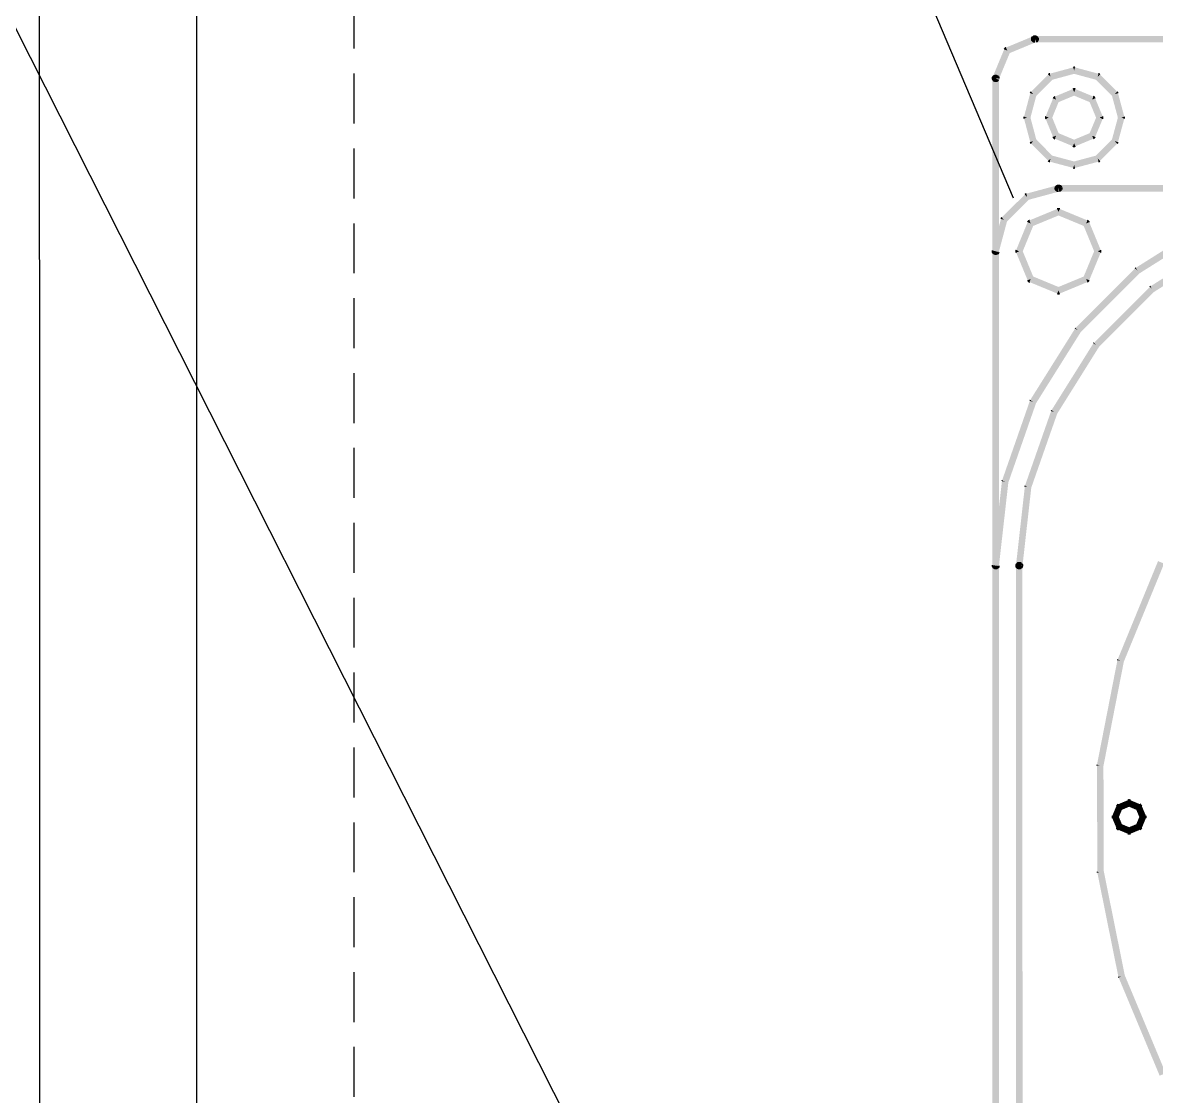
# Model space of a CAD drawing. Header units: millimetres. Extents: x -27384 to -11847, y 105622 to 113060.
# Drawn here: x -20919 to -20774.8, y 111426.1 to 111562.7 of the extents above; entities that cross this region are included whole.
import ezdxf

# ---------------------------------------------------------------- set-up
doc = ezdxf.new("R2010")
doc.units = ezdxf.units.MM
doc.linetypes.add('DASHDOT', pattern=[25.4, 12.7, -6.35, 0, -6.35])
doc.linetypes.add('HIDDEN', pattern=[9.524999999999999, 6.35, -3.175])
doc.layers.get('0').update_dxf_attribs({"color": 1, "linetype": 'DASHDOT'})
for name, color, linetype in [('01粗实线', 7, 'Continuous'), ('1', 4, 'Continuous'), ('3', 6, 'HIDDEN')]:
    doc.layers.add(name, color=color, linetype=linetype)

# ---------------------------------------------------------------- blocks, each defined once
blk = doc.blocks.new('G$CBD4B754B')
at = {"transparency": 33554559}
for points in [[(-76.72888253911515, 98.647863201365), (-76.88780595131175, 99.03308769360774), (-77.04672936351199, 99.41757981989576), (-80.57307143603975, 97.95797447190944), (-80.41341565788753, 97.5727499796667), (-80.25449224568729, 97.18825785337867)], [(-76.88780595131175, 99.03308769360774), (-76.88780595131175, 98.6214980269906), (-77.00718160195174, 98.63468061417734), (-77.11337466540135, 98.68814332888087), (-77.20565277571222, 98.75405626481552), (-77.27229807760159, 98.86024932826604), (-77.29866325197509, 98.97962497890421), (-77.29866325197509, 99.08581804235564), (-77.27229807760159, 99.20519369299382), (-77.20565277571222, 99.31138675644524), (-77.11337466540135, 99.37803205833461), (-77.00718160195174, 99.43149477303723), (-76.88780595131175, 99.44467736022489)], [(-76.88780595131175, 99.03308769360774), (-77.04672936351199, 99.41757981989576), (-76.92735371287199, 99.44467736022489), (-76.80797806223563, 99.44467736022489), (-76.70251736473801, 99.40439723270902), (-76.60950688847515, 99.33848429677346), (-76.52967899939904, 99.24547382050969), (-76.47694865065205, 99.13928075705826), (-76.47694865065205, 99.01990510642008), (-76.4901312378388, 98.90052945578282), (-76.54286158658579, 98.79433639233139), (-76.6226894756619, 98.70132591606762), (-76.72888253911515, 98.647863201365)], [(-76.88780595131175, 99.44467736022489), (-76.88780595131175, 99.03308769360774), (-76.88780595131175, 98.6214980269906), (76.7816128878585, 98.6214980269906), (76.7816128878585, 99.03308769360774), (76.7816128878585, 99.44467736022489)], [(-80.02965589755331, 97.41382656746737), (-80.41341565788753, 97.5727499796667), (-80.79790778417737, 97.73240575782074), (-82.2692309874401, 94.18848690237519), (-81.88473886115025, 94.02956349017586), (-81.50097910081604, 93.86990771202181)], [(-80.41341565788753, 97.5727499796667), (-80.57307143603975, 97.95797447190944), (-80.62580178479038, 97.93160929753594), (-80.67853213353737, 97.90451175720682), (-80.71881226105324, 97.85178140845892), (-80.75836002261349, 97.81223364689777), (-80.79790778417737, 97.73240575782074)], [(-71.79786256521038, 94.63962433055349), (-71.90405562865999, 95.03803140998389), (-72.00951632615761, 95.43643848941338), (-75.00562544738568, 94.62644174336674), (-74.89943238393607, 94.22803466393634), (-74.79323932048646, 93.83035995046066)], [(-71.90405562865999, 95.03803140998389), (-71.79786256521038, 95.43643848941338), (-71.85059291395737, 95.44962107660103), (-71.91723821585038, 95.44962107660103), (-72.00951632615761, 95.43643848941338)], [(-69.01413957088153, 93.83035995046066), (-68.90794650743192, 94.22803466393634), (-68.8017534439823, 94.62644174336674), (-71.79786256521038, 95.43643848941338), (-71.90405562865999, 95.03803140998389), (-72.00951632615761, 94.63962433055349)], [(-81.88473886115025, 94.02956349017586), (-82.29632852776922, 94.02956349017586), (-82.28241357462684, 94.14893914081404), (-82.22968322587622, 94.25513220426546), (-82.16377028994248, 94.34741031457452), (-82.05757722649287, 94.4140556164648), (-81.93820157585287, 94.44042079083829), (-81.83200851240326, 94.44042079083829), (-81.71263286176327, 94.4140556164648), (-81.60643979831366, 94.34741031457452), (-81.54052686237992, 94.25513220426546), (-81.48706414767366, 94.14893914081404), (-81.47388156048692, 94.02956349017586)], [(-81.88473886115025, 94.02956349017586), (-81.50097910081604, 93.86990771202181), (-81.56689203675342, 93.7637146485713), (-81.64671992582953, 93.68388675949427), (-81.75218062332715, 93.63115641074637), (-81.8715562739635, 93.61797382355871), (-81.99093192459986, 93.61797382355871), (-82.09712498805311, 93.67070417230661), (-82.19013546431597, 93.75053206138364), (-82.25604840025335, 93.84354253764832), (-82.29632852776922, 93.94973560109884), (-82.29632852776922, 94.06911125173701), (-82.2692309874401, 94.18848690237519)], [(-81.47388156048692, 94.02956349017586), (-81.88473886115025, 94.02956349017586), (-82.29632852776922, 94.02956349017586), (-82.29632852776922, -125.9094535041359), (-81.88473886115025, -125.9094535041359), (-81.47388156048692, -125.9094535041359)], [(-74.60795073391273, 93.93655301391209), (-74.89943238393607, 94.22803466393634), (-75.19091403395942, 94.52024867991531), (-77.3784911410512, 92.33047447495937), (-77.08627712507223, 92.0382604589804), (-76.79479547504889, 91.74604644300143)], [(-74.89943238393607, 94.22803466393634), (-75.00562544738568, 94.62644174336674), (-75.05835579613631, 94.61325915617908), (-75.11181851083893, 94.58689398180559), (-75.19091403395942, 94.52024867991531)], [(-67.0125834163191, 91.74604644300143), (-66.72110176629576, 92.0382604589804), (-66.42962011627242, 92.33047447495937), (-68.61646485740857, 94.52024867991531), (-68.90794650743192, 94.22803466393634), (-69.19942815745526, 93.93655301391209)], [(-68.90794650743192, 94.22803466393634), (-68.61646485740857, 94.52024867991531), (-68.65601261896882, 94.55979644147646), (-68.70947533367143, 94.60007656899234), (-68.8017534439823, 94.62644174336674)], [(-77.08627712507223, 92.0382604589804), (-77.3784911410512, 92.33047447495937), (-77.41803890261144, 92.2901943474435), (-77.45758666417532, 92.2374639986956), (-77.48395183854882, 92.14445352243092)], [(-71.74439985050776, 91.90570222115548), (-71.90405562865999, 92.2901943474435), (-72.06297904086023, 92.67541883968624), (-74.35601684544963, 91.71968126862703), (-74.19709343324939, 91.335189142339), (-74.03817002104915, 90.94996465009535)], [(-71.90405562865999, 92.2901943474435), (-71.74439985050776, 92.67541883968624), (-71.79786256521038, 92.70178401406065), (-71.86377550114412, 92.70178401406065), (-71.91723821585038, 92.70178401406065), (-71.98315115178411, 92.70178401406065), (-72.06297904086023, 92.67541883968624)], [(-69.76994123627446, 90.94996465009535), (-69.6102854581186, 91.335189142339), (-69.45136204591836, 91.71968126862703), (-71.74439985050776, 92.67541883968624), (-71.90405562865999, 92.2901943474435), (-72.06297904086023, 91.90570222115548)], [(-66.72110176629576, 92.0382604589804), (-66.32342705281917, 92.14445352243092), (-66.33660964000592, 92.19791623713445), (-66.36297481437941, 92.25064658588235), (-66.42962011627242, 92.33047447495937)], [(-76.68860241159928, 91.93206739552897), (-77.08627712507223, 92.0382604589804), (-77.48395183854882, 92.14445352243092), (-78.27930126549836, 89.14468257142744), (-77.88162655202177, 89.03848950797692), (-77.48395183854882, 88.93229644452549)], [(-73.81260130695955, 91.17553336418496), (-74.19709343324939, 91.335189142339), (-74.58158555953923, 91.49411255453833), (-75.52267581150227, 89.19814528613097), (-75.13818368521243, 89.03848950797692), (-74.75369155892258, 88.87956609577759)], [(-74.19709343324939, 91.335189142339), (-74.35601684544963, 91.71968126862703), (-74.40874719419662, 91.69331609425262), (-74.46220990889924, 91.65376833269147), (-74.50175767045948, 91.6134882051756), (-74.54130543202336, 91.57394044361445), (-74.58158555953923, 91.49411255453833)], [(-69.04050474525866, 88.87956609577759), (-68.65601261896882, 89.03848950797692), (-68.27152049268261, 89.19814528613097), (-69.22652569778438, 91.49411255453833), (-69.6102854581186, 91.335189142339), (-69.99477758440844, 91.17553336418496)], [(-69.6102854581186, 91.335189142339), (-69.22652569778438, 91.49411255453833), (-69.25289087215788, 91.54757526924095), (-69.29243863372176, 91.60030561798885), (-69.331986395282, 91.63985337955), (-69.37226652279787, 91.68013350706588), (-69.45136204591836, 91.71968126862703)], [(-66.31024446563242, 88.93229644452549), (-65.91256975215947, 89.03848950797692), (-65.51489503868288, 89.14468257142744), (-66.32342705281917, 92.14445352243092), (-66.72110176629576, 92.0382604589804), (-67.11877647977235, 91.93206739552897)], [(-77.88162655202177, 89.03848950797692), (-78.27930126549836, 89.14468257142744), (-78.29321621864074, 89.09195222267954), (-78.29321621864074, 89.02530692078926), (-78.27930126549836, 88.93229644452549)], [(-77.48395183854882, 89.14468257142744), (-77.88162655202177, 89.03848950797692), (-78.27930126549836, 88.93229644452549), (-77.48395183854882, 85.93325785947673), (-77.08627712507223, 86.03945092292815), (-76.68860241159928, 86.14564398637867)], [(-75.13818368521243, 89.03848950797692), (-75.52267581150227, 89.19814528613097), (-75.54904098587576, 89.14468257142744), (-75.54904098587576, 89.07876963549279), (-75.54904098587576, 89.02530692078926), (-75.54904098587576, 88.95939398485461), (-75.52267581150227, 88.87956609577759)], [(-74.75369155892258, 89.19814528613097), (-75.13818368521243, 89.03848950797692), (-75.52267581150227, 88.87956609577759), (-74.58158555953923, 86.58359882737022), (-74.19709343324939, 86.74252223956955), (-73.81260130695955, 86.9021780177236)], [(-69.99477758440844, 86.9021780177236), (-69.6102854581186, 86.74252223956955), (-69.22652569778438, 86.58359882737022), (-68.27152049268261, 88.87956609577759), (-68.65601261896882, 89.03848950797692), (-69.04050474525866, 89.19814528613097)], [(-68.65601261896882, 89.03848950797692), (-68.27152049268261, 88.87956609577759), (-68.24515531830548, 88.93229644452549), (-68.24515531830548, 88.99894174641577), (-68.24515531830548, 89.05167209516367), (-68.24515531830548, 89.11831739705394), (-68.27152049268261, 89.19814528613097)], [(-67.11877647977235, 86.14564398637867), (-66.72110176629576, 86.03945092292815), (-66.32342705281917, 85.93325785947673), (-65.51489503868288, 88.93229644452549), (-65.91256975215947, 89.03848950797692), (-66.31024446563242, 89.14468257142744)], [(-65.91256975215947, 89.03848950797692), (-65.51489503868288, 88.93229644452549), (-65.50171245149613, 88.98575915922902), (-65.50171245149613, 89.05167209516367), (-65.51489503868288, 89.14468257142744)], [(-74.19709343324939, 86.74252223956955), (-74.58158555953923, 86.58359882737022), (-74.55448801921011, 86.5301361126676), (-74.52812284483298, 86.4774057639197), (-74.48857508327274, 86.43712563640383), (-74.43584473452574, 86.39757787484268), (-74.35601684544963, 86.35803011328153)], [(-74.03817002104915, 87.1277467318123), (-74.19709343324939, 86.74252223956955), (-74.35601684544963, 86.35803011328153), (-72.06297904086023, 85.4022925422214), (-71.90405562865999, 85.78678466851034), (-71.74439985050776, 86.17200916075308)], [(-72.06297904086023, 86.17200916075308), (-71.90405562865999, 85.78678466851034), (-71.74439985050776, 85.4022925422214), (-69.45136204591836, 86.35803011328153), (-69.6102854581186, 86.74252223956955), (-69.76994123627446, 87.1277467318123)], [(-69.6102854581186, 86.74252223956955), (-69.45136204591836, 86.35803011328153), (-69.39863169717137, 86.38439528765502), (-69.34516898246875, 86.42394304921618), (-69.3056212209085, 86.46422317673205), (-69.26607345934826, 86.5037709382932), (-69.22652569778438, 86.58359882737022)], [(-77.08627712507223, 86.03945092292815), (-77.48395183854882, 85.93325785947673), (-77.47076925136207, 85.8797951447741), (-77.44440407698858, 85.8270647960262), (-77.3784911410512, 85.74723690694918)], [(-76.79479547504889, 86.3309325729524), (-77.08627712507223, 86.03945092292815), (-77.3784911410512, 85.74723690694918), (-75.19091403395942, 83.54428011480559), (-74.89943238393607, 83.83576176482984), (-74.60795073391273, 84.12797578080881)], [(-71.90405562865999, 85.78678466851034), (-72.06297904086023, 85.4022925422214), (-72.00951632615761, 85.37519500189319), (-71.94360339022387, 85.37519500189319), (-71.89014067552125, 85.37519500189319), (-71.82422773958388, 85.37519500189319), (-71.74439985050776, 85.4022925422214)], [(-69.19942815745526, 84.12797578080881), (-68.90794650743192, 83.83576176482984), (-68.61646485740857, 83.54428011480559), (-66.42962011627242, 85.74723690694918), (-66.72110176629576, 86.03945092292815), (-67.0125834163191, 86.3309325729524)], [(-66.72110176629576, 86.03945092292815), (-66.42962011627242, 85.74723690694918), (-66.38933998875655, 85.78678466851034), (-66.34979222719267, 85.84024738321295), (-66.32342705281917, 85.93325785947673)], [(-74.89943238393607, 83.83576176482984), (-75.19091403395942, 83.54428011480559), (-75.15136627239917, 83.50399998728972), (-75.09863592365218, 83.46445222572856), (-75.00562544738568, 83.43808705135507)], [(-74.79323932048646, 84.23416884426024), (-74.89943238393607, 83.83576176482984), (-75.00562544738568, 83.43808705135507), (-72.00951632615761, 82.64127289249427), (-71.90405562865999, 83.03967997192467), (-71.79786256521038, 83.43808705135507)], [(-72.00951632615761, 83.43808705135507), (-71.90405562865999, 83.03967997192467), (-71.79786256521038, 82.64127289249427), (-68.8017534439823, 83.43808705135507), (-68.90794650743192, 83.83576176482984), (-69.01413957088153, 84.23416884426024)], [(-68.90794650743192, 83.83576176482984), (-68.8017534439823, 83.43808705135507), (-68.74902309523168, 83.45126963854182), (-68.69629274648469, 83.47763481291531), (-68.61646485740857, 83.54428011480559)], [(-71.90405562865999, 83.03967997192467), (-72.00951632615761, 82.64127289249427), (-71.95678597741062, 82.62809030530752), (-71.89014067552125, 82.62809030530752), (-71.79786256521038, 82.64127289249427)], [(-77.88162655202177, 78.9647957992238), (-77.98781961547502, 79.36320287865328), (-78.04128233017764, 79.35002029146654), (-78.09401267892463, 79.32292275113741), (-78.17384056800074, 79.25700981520276)], [(-73.78623613258605, 79.64150194149079), (-73.8924291960393, 80.03990902092119), (-73.99788989353328, 80.43831610035159), (-77.98781961547502, 79.36320287865328), (-77.88162655202177, 78.9647957992238), (-77.77616585452779, 78.5663887197934)], [(-73.8924291960393, 80.03990902092119), (-73.8924291960393, 79.62831935430404), (-74.01107248072003, 79.64150194149079), (-74.11726554417328, 79.69496465619432), (-74.21027602043614, 79.76160995808368), (-74.27618895636988, 79.86780302153511), (-74.303286496699, 79.98717867217329), (-74.303286496699, 80.0933717356238), (-74.27618895636988, 80.21274738626198), (-74.21027602043614, 80.31894044971341), (-74.11726554417328, 80.38485338564806), (-74.01107248072003, 80.43831610035159), (-73.8924291960393, 80.45149868753833)], [(-73.8924291960393, 80.03990902092119), (-73.99788989353328, 80.43831610035159), (-73.87851424289693, 80.45149868753833), (-73.75987095821256, 80.43831610035159), (-73.65367789476295, 80.38485338564806), (-73.5738500056832, 80.30575786252575), (-73.50793706974946, 80.19956479907523), (-73.48083952942034, 80.0933717356238), (-73.48083952942034, 79.97326371903091), (-73.52111965693621, 79.85388806839273), (-73.58703259287358, 79.76160995808368), (-73.68004306913645, 79.68178206900666), (-73.78623613258605, 79.64150194149079)], [(-73.8924291960393, 80.45149868753833), (-73.8924291960393, 80.03990902092119), (-73.8924291960393, 79.62831935430404), (73.78623613258605, 79.62831935430404), (73.78623613258605, 80.03990902092119), (73.78623613258605, 80.45149868753833)], [(-77.59014490199843, 78.67258178324482), (-77.88162655202177, 78.9647957992238), (-78.17384056800074, 79.25700981520276), (-81.10330438734309, 76.3370667532763), (-80.81109037136412, 76.04485273729733), (-80.51960872133714, 75.75263872131745)], [(-73.73277341788344, 76.65564594362968), (-73.8924291960393, 77.0401380699177), (-74.0513526082359, 77.42536256216044), (-77.59014490199843, 75.96502484822031), (-77.43122148980183, 75.58053272193229), (-77.27229807760159, 75.19530822968864)], [(-73.8924291960393, 77.0401380699177), (-73.73277341788344, 77.42536256216044), (-73.78623613258605, 77.45172773653485), (-73.85214906852343, 77.45172773653485), (-73.90561178322605, 77.45172773653485), (-73.97152471915979, 77.45172773653485), (-74.0513526082359, 77.42536256216044)], [(-70.52501053570813, 75.19530822968864), (-70.3660871235079, 75.58053272193229), (-70.20716371130766, 75.96502484822031), (-73.73277341788344, 77.42536256216044), (-73.8924291960393, 77.0401380699177), (-74.0513526082359, 76.65564594362968)], [(-80.41341565788753, 75.9386596738459), (-80.81109037136412, 76.04485273729733), (-81.20876508483707, 76.15104580074785), (-82.28241357462684, 72.14280692993725), (-81.88473886115025, 72.03661386648582), (-81.48706414767366, 71.9304208030353)], [(-80.81109037136412, 76.04485273729733), (-81.10330438734309, 76.3370667532763), (-81.14285214890333, 76.29678662576043), (-81.18239991046357, 76.24405627701253), (-81.20876508483707, 76.15104580074785)], [(-77.04672936351199, 75.42087694377824), (-77.43122148980183, 75.58053272193229), (-77.81571361608803, 75.7394561341307), (-79.27385423216401, 72.19626964463987), (-78.88936210587781, 72.03661386648582), (-78.50486997958797, 71.8776904542874)], [(-77.43122148980183, 75.58053272193229), (-77.59014490199843, 75.96502484822031), (-77.64360761670105, 75.9386596738459), (-77.69633796545168, 75.9122944994715), (-77.73588572701192, 75.87274673791126), (-77.77616585452779, 75.81928402320773), (-77.81571361608803, 75.7394561341307)], [(-69.29243863372176, 71.8776904542874), (-68.90794650743192, 72.03661386648582), (-68.52345438114571, 72.19626964463987), (-69.98159499722169, 75.7394561341307), (-70.3660871235079, 75.58053272193229), (-70.75057924979774, 75.42087694377824)], [(-70.3660871235079, 75.58053272193229), (-69.98159499722169, 75.7394561341307), (-70.00796017159519, 75.79291884883423), (-70.03505771192431, 75.84564919758213), (-70.07460547348455, 75.885929325098), (-70.12733582223154, 75.92547708665916), (-70.20716371130766, 75.96502484822031)], [(-54.53892647357134, 74.93019175403879), (-54.76449518766094, 75.2883187059524), (-54.99006390175055, 75.64644565786693), (-64.06993700979365, 69.92666755060691), (-63.84436829570404, 69.56780823273766), (-63.61879958161444, 69.20968128082404)], [(-81.88473886115025, 72.03661386648582), (-81.48706414767366, 71.9304208030353), (-81.52734427518953, 71.82422773958388), (-81.60643979831366, 71.7312172633201), (-81.69945027457652, 71.66530432738455), (-81.81882592521652, 71.62502419986868), (-81.93820157585287, 71.62502419986868), (-82.04439463930612, 71.6521217401978), (-82.1498553368001, 71.71803467613336), (-82.22968322587622, 71.79786256520947), (-82.28241357462684, 71.9040556286609), (-82.29632852776922, 72.02343127929907), (-82.28241357462684, 72.14280692993725)], [(-78.88936210587781, 72.03661386648582), (-79.27385423216401, 72.19626964463987), (-79.30021940653751, 72.14280692993725), (-79.30021940653751, 72.07616162804698), (-79.30021940653751, 72.02343127929907), (-79.30021940653751, 71.9567859774088), (-79.27385423216401, 71.8776904542874)], [(-78.50486997958797, 72.19626964463987), (-78.88936210587781, 72.03661386648582), (-79.27385423216401, 71.8776904542874), (-77.81571361608803, 68.3469541860286), (-77.43122148980183, 68.50587759822702), (-77.04672936351199, 68.66553337638106)], [(-70.75057924979774, 68.66553337638106), (-70.3660871235079, 68.50587759822702), (-69.98159499722169, 68.3469541860286), (-68.52345438114571, 71.8776904542874), (-68.90794650743192, 72.03661386648582), (-69.29243863372176, 72.19626964463987)], [(-68.90794650743192, 72.03661386648582), (-68.52345438114571, 71.8776904542874), (-68.49708920676858, 71.9304208030353), (-68.49708920676858, 71.99706610492467), (-68.49708920676858, 72.04979645367348), (-68.49708920676858, 72.11644175556285), (-68.52345438114571, 72.19626964463987)], [(-53.24044163565122, 72.22263481901427), (-53.4652779837852, 72.5807617709279), (-53.6908466978748, 72.93888872284242), (-62.20093909305433, 67.57723756749692), (-61.97537037896473, 67.21837824962768), (-61.74980166487512, 66.86025129771315)], [(-63.5528866456807, 69.27632658271341), (-63.84436829570404, 69.56780823273766), (-64.13584994572739, 69.86002224871663), (-71.71803467613427, 62.26831676089932), (-71.42655302611092, 61.97610274492035), (-71.13507137608394, 61.68388872894047)], [(-77.43122148980183, 68.50587759822702), (-77.81571361608803, 68.3469541860286), (-77.78934844171454, 68.29349147132507), (-77.76298326734104, 68.24076112257717), (-77.70952055263842, 68.20121336101602), (-77.66997279107454, 68.16093323350015), (-77.59014490199843, 68.12138547193899)], [(-77.27229807760159, 68.89110209047067), (-77.43122148980183, 68.50587759822702), (-77.59014490199843, 68.12138547193899), (-74.0513526082359, 66.66104775799886), (-73.8924291960393, 67.0462722502416), (-73.73277341788344, 67.43076437652962)], [(-74.0513526082359, 67.43076437652962), (-73.8924291960393, 67.0462722502416), (-73.73277341788344, 66.66104775799886), (-70.20716371130766, 68.12138547193899), (-70.3660871235079, 68.50587759822702), (-70.52501053570813, 68.89110209047067)], [(-70.3660871235079, 68.50587759822702), (-70.20716371130766, 68.12138547193899), (-70.15370099660504, 68.1477506463134), (-70.10097064785805, 68.1741158206869), (-70.0614228862978, 68.22757853539042), (-70.02114275878193, 68.26712629695157), (-69.98159499722169, 68.3469541860286)], [(-73.8924291960393, 67.0462722502416), (-74.0513526082359, 66.66104775799886), (-73.99788989353328, 66.63468258362445), (-73.93197695759955, 66.63468258362445), (-73.87851424289693, 66.63468258362445), (-73.81260130695955, 66.63468258362445), (-73.73277341788344, 66.66104775799886)], [(-61.68388872894138, 66.92689659960342), (-61.97537037896473, 67.21837824962768), (-62.26685202899171, 67.51059226560665), (-69.38544910998462, 60.39638938034113), (-69.09396745996128, 60.10490773031688), (-68.8017534439823, 59.81269371433791)], [(-71.06842607419458, 61.75053403083075), (-71.42655302611092, 61.97610274492035), (-71.78467997802363, 62.20167145900905), (-77.4978667916912, 53.0968979085028), (-77.13973983977485, 52.87132919441319), (-76.78161288786214, 52.6457604803245)], [(-68.73584050804493, 59.87933901622819), (-69.09396745996128, 60.10490773031688), (-69.45136204591836, 60.33047644440649), (-74.79323932048646, 51.7962159727158), (-74.43584473452574, 51.5706472586271), (-74.07771778261304, 51.3450785445375)], [(-76.7420651263019, 52.73877095658827), (-77.13973983977485, 52.87132919441319), (-77.53741455325144, 53.00388743223903), (-81.07620684701396, 42.86354842159562), (-80.67853213353737, 42.7309901837707), (-80.28085742006078, 42.59843194594487)], [(-74.03817002104915, 51.43735665484655), (-74.43584473452574, 51.5706472586271), (-74.83351944800233, 51.70320549645203), (-78.160657980814, 42.20002486651538), (-77.76298326734104, 42.06746662868954), (-77.36530855386445, 41.93490839086462)], [(-80.26767483287404, 42.67752746906717), (-80.67853213353737, 42.7309901837707), (-81.08938943420071, 42.7837205325186), (-82.29632852776922, 32.09996598338785), (-81.88473886115025, 32.04650326868523), (-81.47388156048692, 31.99377291993733)], [(-77.35139360072208, 42.01400391398693), (-77.76298326734104, 42.06746662868954), (-78.17384056800074, 42.12019697743835), (-79.30021940653751, 32.09996598338785), (-78.88936210587781, 32.04650326868523), (-78.47850480521447, 31.99377291993733)], [(-81.88473886115025, 32.04650326868523), (-81.47388156048692, 31.99377291993733), (-81.50097910081604, 31.8875798564859), (-81.56689203675342, 31.78138679303447), (-81.64671992582953, 31.70155890395745), (-81.75218062332715, 31.64809618925483), (-81.8715562739635, 31.63491360206808), (-81.99093192459986, 31.64809618925483), (-82.09712498805311, 31.6883763167707), (-82.19013546431597, 31.76747183989301), (-82.25604840025335, 31.86048231615678), (-82.29632852776922, 31.97985796679495), (-82.29632852776922, 32.09996598338785)], [(-78.88936210587781, 32.04650326868523), (-79.30021940653751, 32.04650326868523), (-79.28703681935076, 32.1658789193234), (-79.23430647060377, 32.27207198277392), (-79.1676611687144, 32.36508245903769), (-79.06146810526116, 32.43172776092797), (-78.9420924546248, 32.45809293530237), (-78.83663175712718, 32.45809293530237), (-78.71725610649082, 32.43172776092797), (-78.61106304303757, 32.36508245903769), (-78.54441774114821, 32.27207198277392), (-78.49168739240122, 32.1658789193234), (-78.47850480521447, 32.04650326868523)], [(-78.88936210587781, 32.04650326868523), (-78.47850480521447, 31.99377291993733), (-78.50486997958797, 31.8875798564859), (-78.57151528147733, 31.78138679303447), (-78.65061080460146, 31.70155890395745), (-78.75680386805107, 31.64809618925483), (-78.87617951868742, 31.63491360206808), (-78.99555516932742, 31.64809618925483), (-79.10174823277703, 31.6883763167707), (-79.1940263430879, 31.76747183989301), (-79.26067164497726, 31.86048231615678), (-79.30021940653751, 31.97985796679495), (-79.30021940653751, 32.09996598338785)], [(-78.47850480521447, 32.04650326868523), (-78.88936210587781, 32.04650326868523), (-79.30021940653751, 32.04650326868523), (-79.30021940653751, -85.91934290633526), (-78.88936210587781, -85.91934290633526), (-78.47850480521447, -85.91934290633526)], [(-60.46449941414176, 32.29843715714833), (-60.8489915404316, 32.45809293530237), (-61.2334836667178, 32.6170163475017), (-66.3761574015698, 20.08769959218716), (-65.99166527527996, 19.92877617998784), (-65.60717314899011, 19.76912040183379)], [(-65.58080797461662, 19.84894829091081), (-65.99166527527996, 19.92877617998784), (-66.4025225759433, 20.00860406906486), (-69.00095698369478, 6.709570695219554), (-68.59009968303508, 6.629742806142531), (-68.17924238237174, 6.549914917065507)], [(-68.17924238237174, 6.629742806142531), (-68.59009968303508, 6.629742806142531), (-69.00095698369478, 6.629742806142531), (-68.96140922213453, -6.921956822121501), (-68.5498195555192, -6.921956822121501), (-68.13896225485587, -6.921956822121501)], [(-65.76682892714598, 1.134801047016481), (-66.1505886874802, 1.294456825170528), (-66.5350808137664, 1.453380237369856), (-67.05213117787935, 0.2193436034731349), (-66.66763905159314, 0.05968782531908801), (-66.2831469253033, -0.09923558688024059)], [(-66.1505886874802, 1.294456825170528), (-66.31024446563242, 1.678948951458551), (-66.36297481437941, 1.652583777085056), (-66.41570516313004, 1.612303649569185), (-66.45598529064591, 1.572755888008032), (-66.49553305220616, 1.53320812644688), (-66.5350808137664, 1.453380237369856)], [(-64.75909337329358, 1.427015062995451), (-64.91801678549382, 1.811507189284384), (-65.07694019769042, 2.196731681527126), (-66.31024446563242, 1.678948951458551), (-66.1505886874802, 1.294456825170528), (-65.99166527527996, 0.909232332927786)], [(-64.91801678549382, 1.811507189284384), (-64.75909337329358, 2.196731681527126), (-64.81182372204057, 2.209914268713874), (-64.86528643674319, 2.223096855901531), (-64.93119937268057, 2.223096855901531), (-64.98466208738319, 2.223096855901531), (-65.07694019769042, 2.196731681527126)], [(-63.84436829570404, 0.909232332927786), (-63.68544488350381, 1.294456825170528), (-63.52652147130721, 1.678948951458551), (-64.75909337329358, 2.196731681527126), (-64.91801678549382, 1.811507189284384), (-65.07694019769042, 1.427015062995451)], [(-63.5528866456807, -0.09923558688024059), (-63.16839451939086, 0.05968782531908801), (-62.78390239310465, 0.2193436034731349), (-63.3009527572176, 1.453380237369856), (-63.68544488350381, 1.294456825170528), (-64.06993700979365, 1.134801047016481)], [(-63.68544488350381, 1.294456825170528), (-63.3009527572176, 1.453380237369856), (-63.3273179315911, 1.506110586117757), (-63.36759805910697, 1.559573300820375), (-63.40714582066721, 1.599121062381528), (-63.44669358222745, 1.639401189898308), (-63.52652147130721, 1.678948951458551)], [(-66.66763905159314, 0.05968782531908801), (-67.05213117787935, 0.2193436034731349), (-67.0653137650661, 0.1658808887705163), (-67.07849635225648, 0.1131505400217065), (-67.07849635225648, 0.04650523813234031), (-67.07849635225648, -0.006957476571187726), (-67.05213117787935, -0.09923558688024059)], [(-66.2831469253033, 0.2193436034731349), (-66.66763905159314, 0.05968782531908801), (-67.05213117787935, -0.09923558688024059), (-66.5350808137664, -1.33400458673168), (-66.1505886874802, -1.174348808577633), (-65.76682892714598, -1.015425396378305)], [(-64.06993700979365, -1.015425396378305), (-63.68544488350381, -1.174348808577633), (-63.3009527572176, -1.33400458673168), (-62.78390239310465, -0.09923558688024059), (-63.16839451939086, 0.05968782531908801), (-63.5528866456807, 0.2193436034731349)], [(-63.16839451939086, 0.05968782531908801), (-62.78390239310465, -0.09923558688024059), (-62.77071980591791, -0.04650523813234031), (-62.75753721873116, 0.006957476571187726), (-62.75753721873116, 0.0728704125058357), (-62.75753721873116, 0.1263331272093637), (-62.78390239310465, 0.2193436034731349)], [(-66.1505886874802, -1.174348808577633), (-66.5350808137664, -1.33400458673168), (-66.5087156393929, -1.386734935479581), (-66.46916787783266, -1.440197650183109), (-66.42962011627242, -1.479745411743352), (-66.38933998875655, -1.520025539259223), (-66.31024446563242, -1.559573300820375)], [(-65.99166527527996, -0.78985668228961), (-66.1505886874802, -1.174348808577633), (-66.31024446563242, -1.559573300820375), (-65.07694019769042, -2.07735603088895), (-64.91801678549382, -1.692131538646208), (-64.75909337329358, -1.307639412357275)], [(-65.07694019769042, -1.307639412357275), (-64.91801678549382, -1.692131538646208), (-64.75909337329358, -2.07735603088895), (-63.52652147130721, -1.559573300820375), (-63.68544488350381, -1.174348808577633), (-63.84436829570404, -0.78985668228961)], [(-63.68544488350381, -1.174348808577633), (-63.52652147130721, -1.559573300820375), (-63.47305875660459, -1.53320812644688), (-63.42032840785396, -1.492927998931009), (-63.38078064629372, -1.453380237369856), (-63.34050051877784, -1.413832475808704), (-63.3009527572176, -1.33400458673168)], [(-64.91801678549382, -1.692131538646208), (-65.07694019769042, -2.07735603088895), (-65.02420984894343, -2.090538618075698), (-64.97147950019644, -2.103721205263355), (-64.90483419830343, -2.103721205263355), (-64.85210384955644, -2.103721205263355), (-64.75909337329358, -2.07735603088895)], [(-68.13896225485587, -6.842128933044478), (-68.5498195555192, -6.921956822121501), (-68.96140922213453, -7.001052345243806), (-66.2831469253033, -20.27372054471471), (-65.8722896246436, -20.19389265563859), (-65.46143232398026, -20.11479713251629)], [(-65.48779749835376, -20.03496924343926), (-65.8722896246436, -20.19389265563859), (-66.2567817509298, -20.35354843379173), (-61.03428012700169, -32.85576764877715), (-60.64978800071549, -32.69684423657873), (-60.26529587442565, -32.5379208243794)]]:
    blk.add_hatch(color=7, dxfattribs=at).paths.add_polyline_path(points, flags=16)
for p, q in [((-64.06993700979365, 69.92666755060691), (-64.13584994572739, 69.86002224871663)), ((-62.20093909305433, 67.57723756749692), (-62.26685202899171, 67.51059226560665)), ((-71.71803467613427, 62.26831676089932), (-71.78467997802363, 62.20167145900905)), ((-69.38544910998462, 60.39638938034113), (-69.45136204591836, 60.33047644440649)), ((-77.4978667916912, 53.0968979085028), (-77.53741455325144, 53.00388743223903)), ((-74.79323932048646, 51.7962159727158), (-74.83351944800233, 51.70320549645203)), ((-81.07620684701396, 42.86354842159562), (-81.08938943420071, 42.7837205325186)), ((-78.160657980814, 42.20002486651538), (-78.17384056800074, 42.12019697743835)), ((-66.3761574015698, 20.08769959218716), (-66.4025225759433, 20.00860406906486)), ((-69.00095698369478, 6.709570695219554), (-69.00095698369478, 6.629742806142531)), ((-68.96140922213453, -6.921956822121501), (-68.96140922213453, -7.001052345243806)), ((-66.2831469253033, -20.27372054471471), (-66.2567817509298, -20.35354843379173))]:
    blk.add_line(p, q)
for points in [[(-76.88780595131175, 98.6214980269906), (-77.00718160195174, 98.63468061417734), (-77.11337466540135, 98.68814332888087), (-77.20565277571222, 98.75405626481552), (-77.27229807760159, 98.86024932826604), (-77.29866325197509, 98.97962497890421), (-77.29866325197509, 99.08581804235564), (-77.27229807760159, 99.20519369299382), (-77.20565277571222, 99.31138675644524), (-77.11337466540135, 99.37803205833461), (-77.00718160195174, 99.43149477303723), (-76.88780595131175, 99.44467736022489)], [(-77.04672936351199, 99.41757981989576), (-76.92735371287199, 99.44467736022489), (-76.80797806223563, 99.44467736022489), (-76.70251736473801, 99.40439723270902), (-76.60950688847515, 99.33848429677346), (-76.52967899939904, 99.24547382050969), (-76.47694865065205, 99.13928075705826), (-76.47694865065205, 99.01990510642008), (-76.4901312378388, 98.90052945578282), (-76.54286158658579, 98.79433639233139), (-76.6226894756619, 98.70132591606762), (-76.72888253911515, 98.647863201365)], [(-80.57307143603975, 97.95797447190944), (-80.62580178479038, 97.93160929753594), (-80.67853213353737, 97.90451175720682), (-80.71881226105324, 97.85178140845892), (-80.75836002261349, 97.81223364689777), (-80.79790778417737, 97.73240575782074)], [(-71.79786256521038, 95.43643848941338), (-71.85059291395737, 95.44962107660103), (-71.91723821585038, 95.44962107660103), (-72.00951632615761, 95.43643848941338)], [(-82.29632852776922, 94.02956349017586), (-82.28241357462684, 94.14893914081404), (-82.22968322587622, 94.25513220426546), (-82.16377028994248, 94.34741031457452), (-82.05757722649287, 94.4140556164648), (-81.93820157585287, 94.44042079083829), (-81.83200851240326, 94.44042079083829), (-81.71263286176327, 94.4140556164648), (-81.60643979831366, 94.34741031457452), (-81.54052686237992, 94.25513220426546), (-81.48706414767366, 94.14893914081404), (-81.47388156048692, 94.02956349017586)], [(-81.50097910081604, 93.86990771202181), (-81.56689203675342, 93.7637146485713), (-81.64671992582953, 93.68388675949427), (-81.75218062332715, 93.63115641074637), (-81.8715562739635, 93.61797382355871), (-81.99093192459986, 93.61797382355871), (-82.09712498805311, 93.67070417230661), (-82.19013546431597, 93.75053206138364), (-82.25604840025335, 93.84354253764832), (-82.29632852776922, 93.94973560109884), (-82.29632852776922, 94.06911125173701), (-82.2692309874401, 94.18848690237519)], [(-75.00562544738568, 94.62644174336674), (-75.05835579613631, 94.61325915617908), (-75.11181851083893, 94.58689398180559), (-75.19091403395942, 94.52024867991531)], [(-68.61646485740857, 94.52024867991531), (-68.65601261896882, 94.55979644147646), (-68.70947533367143, 94.60007656899234), (-68.8017534439823, 94.62644174336674)], [(-77.3784911410512, 92.33047447495937), (-77.41803890261144, 92.2901943474435), (-77.45758666417532, 92.2374639986956), (-77.48395183854882, 92.14445352243092)], [(-71.74439985050776, 92.67541883968624), (-71.79786256521038, 92.70178401406065), (-71.86377550114412, 92.70178401406065), (-71.91723821585038, 92.70178401406065), (-71.98315115178411, 92.70178401406065), (-72.06297904086023, 92.67541883968624)], [(-66.32342705281917, 92.14445352243092), (-66.33660964000592, 92.19791623713445), (-66.36297481437941, 92.25064658588235), (-66.42962011627242, 92.33047447495937)], [(-74.35601684544963, 91.71968126862703), (-74.40874719419662, 91.69331609425262), (-74.46220990889924, 91.65376833269147), (-74.50175767045948, 91.6134882051756), (-74.54130543202336, 91.57394044361445), (-74.58158555953923, 91.49411255453833)], [(-69.22652569778438, 91.49411255453833), (-69.25289087215788, 91.54757526924095), (-69.29243863372176, 91.60030561798885), (-69.331986395282, 91.63985337955), (-69.37226652279787, 91.68013350706588), (-69.45136204591836, 91.71968126862703)], [(-78.27930126549836, 89.14468257142744), (-78.29321621864074, 89.09195222267954), (-78.29321621864074, 89.02530692078926), (-78.27930126549836, 88.93229644452549)], [(-75.52267581150227, 89.19814528613097), (-75.54904098587576, 89.14468257142744), (-75.54904098587576, 89.07876963549279), (-75.54904098587576, 89.02530692078926), (-75.54904098587576, 88.95939398485461), (-75.52267581150227, 88.87956609577759)], [(-68.27152049268261, 88.87956609577759), (-68.24515531830548, 88.93229644452549), (-68.24515531830548, 88.99894174641577), (-68.24515531830548, 89.05167209516367), (-68.24515531830548, 89.11831739705394), (-68.27152049268261, 89.19814528613097)], [(-65.51489503868288, 88.93229644452549), (-65.50171245149613, 88.98575915922902), (-65.50171245149613, 89.05167209516367), (-65.51489503868288, 89.14468257142744)], [(-74.58158555953923, 86.58359882737022), (-74.55448801921011, 86.5301361126676), (-74.52812284483298, 86.4774057639197), (-74.48857508327274, 86.43712563640383), (-74.43584473452574, 86.39757787484268), (-74.35601684544963, 86.35803011328153)], [(-69.45136204591836, 86.35803011328153), (-69.39863169717137, 86.38439528765502), (-69.34516898246875, 86.42394304921618), (-69.3056212209085, 86.46422317673205), (-69.26607345934826, 86.5037709382932), (-69.22652569778438, 86.58359882737022)], [(-77.48395183854882, 85.93325785947673), (-77.47076925136207, 85.8797951447741), (-77.44440407698858, 85.8270647960262), (-77.3784911410512, 85.74723690694918)], [(-72.06297904086023, 85.4022925422214), (-72.00951632615761, 85.37519500189319), (-71.94360339022387, 85.37519500189319), (-71.89014067552125, 85.37519500189319), (-71.82422773958388, 85.37519500189319), (-71.74439985050776, 85.4022925422214)], [(-66.42962011627242, 85.74723690694918), (-66.38933998875655, 85.78678466851034), (-66.34979222719267, 85.84024738321295), (-66.32342705281917, 85.93325785947673)], [(-75.19091403395942, 83.54428011480559), (-75.15136627239917, 83.50399998728972), (-75.09863592365218, 83.46445222572856), (-75.00562544738568, 83.43808705135507)], [(-72.00951632615761, 82.64127289249427), (-71.95678597741062, 82.62809030530752), (-71.89014067552125, 82.62809030530752), (-71.79786256521038, 82.64127289249427)], [(-68.8017534439823, 83.43808705135507), (-68.74902309523168, 83.45126963854182), (-68.69629274648469, 83.47763481291531), (-68.61646485740857, 83.54428011480559)], [(-77.98781961547502, 79.36320287865328), (-78.04128233017764, 79.35002029146654), (-78.09401267892463, 79.32292275113741), (-78.17384056800074, 79.25700981520276)], [(-73.8924291960393, 79.62831935430404), (-74.01107248072003, 79.64150194149079), (-74.11726554417328, 79.69496465619432), (-74.21027602043614, 79.76160995808368), (-74.27618895636988, 79.86780302153511), (-74.303286496699, 79.98717867217329), (-74.303286496699, 80.0933717356238), (-74.27618895636988, 80.21274738626198), (-74.21027602043614, 80.31894044971341), (-74.11726554417328, 80.38485338564806), (-74.01107248072003, 80.43831610035159), (-73.8924291960393, 80.45149868753833)], [(-73.99788989353328, 80.43831610035159), (-73.87851424289693, 80.45149868753833), (-73.75987095821256, 80.43831610035159), (-73.65367789476295, 80.38485338564806), (-73.5738500056832, 80.30575786252575), (-73.50793706974946, 80.19956479907523), (-73.48083952942034, 80.0933717356238), (-73.48083952942034, 79.97326371903091), (-73.52111965693621, 79.85388806839273), (-73.58703259287358, 79.76160995808368), (-73.68004306913645, 79.68178206900666), (-73.78623613258605, 79.64150194149079)], [(-73.73277341788344, 77.42536256216044), (-73.78623613258605, 77.45172773653485), (-73.85214906852343, 77.45172773653485), (-73.90561178322605, 77.45172773653485), (-73.97152471915979, 77.45172773653485), (-74.0513526082359, 77.42536256216044)], [(-81.10330438734309, 76.3370667532763), (-81.14285214890333, 76.29678662576043), (-81.18239991046357, 76.24405627701253), (-81.20876508483707, 76.15104580074785)], [(-77.59014490199843, 75.96502484822031), (-77.64360761670105, 75.9386596738459), (-77.69633796545168, 75.9122944994715), (-77.73588572701192, 75.87274673791126), (-77.77616585452779, 75.81928402320773), (-77.81571361608803, 75.7394561341307)], [(-69.98159499722169, 75.7394561341307), (-70.00796017159519, 75.79291884883423), (-70.03505771192431, 75.84564919758213), (-70.07460547348455, 75.885929325098), (-70.12733582223154, 75.92547708665916), (-70.20716371130766, 75.96502484822031)], [(-81.48706414767366, 71.9304208030353), (-81.52734427518953, 71.82422773958388), (-81.60643979831366, 71.7312172633201), (-81.69945027457652, 71.66530432738455), (-81.81882592521652, 71.62502419986868), (-81.93820157585287, 71.62502419986868), (-82.04439463930612, 71.6521217401978), (-82.1498553368001, 71.71803467613336), (-82.22968322587622, 71.79786256520947), (-82.28241357462684, 71.9040556286609), (-82.29632852776922, 72.02343127929907), (-82.28241357462684, 72.14280692993725)], [(-79.27385423216401, 72.19626964463987), (-79.30021940653751, 72.14280692993725), (-79.30021940653751, 72.07616162804698), (-79.30021940653751, 72.02343127929907), (-79.30021940653751, 71.9567859774088), (-79.27385423216401, 71.8776904542874)], [(-68.52345438114571, 71.8776904542874), (-68.49708920676858, 71.9304208030353), (-68.49708920676858, 71.99706610492467), (-68.49708920676858, 72.04979645367348), (-68.49708920676858, 72.11644175556285), (-68.52345438114571, 72.19626964463987)], [(-77.81571361608803, 68.3469541860286), (-77.78934844171454, 68.29349147132507), (-77.76298326734104, 68.24076112257717), (-77.70952055263842, 68.20121336101602), (-77.66997279107454, 68.16093323350015), (-77.59014490199843, 68.12138547193899)], [(-70.20716371130766, 68.12138547193899), (-70.15370099660504, 68.1477506463134), (-70.10097064785805, 68.1741158206869), (-70.0614228862978, 68.22757853539042), (-70.02114275878193, 68.26712629695157), (-69.98159499722169, 68.3469541860286)], [(-74.0513526082359, 66.66104775799886), (-73.99788989353328, 66.63468258362445), (-73.93197695759955, 66.63468258362445), (-73.87851424289693, 66.63468258362445), (-73.81260130695955, 66.63468258362445), (-73.73277341788344, 66.66104775799886)], [(-81.47388156048692, 31.99377291993733), (-81.50097910081604, 31.8875798564859), (-81.56689203675342, 31.78138679303447), (-81.64671992582953, 31.70155890395745), (-81.75218062332715, 31.64809618925483), (-81.8715562739635, 31.63491360206808), (-81.99093192459986, 31.64809618925483), (-82.09712498805311, 31.6883763167707), (-82.19013546431597, 31.76747183989301), (-82.25604840025335, 31.86048231615678), (-82.29632852776922, 31.97985796679495), (-82.29632852776922, 32.09996598338785)], [(-79.30021940653751, 32.04650326868523), (-79.28703681935076, 32.1658789193234), (-79.23430647060377, 32.27207198277392), (-79.1676611687144, 32.36508245903769), (-79.06146810526116, 32.43172776092797), (-78.9420924546248, 32.45809293530237), (-78.83663175712718, 32.45809293530237), (-78.71725610649082, 32.43172776092797), (-78.61106304303757, 32.36508245903769), (-78.54441774114821, 32.27207198277392), (-78.49168739240122, 32.1658789193234), (-78.47850480521447, 32.04650326868523)], [(-78.47850480521447, 31.99377291993733), (-78.50486997958797, 31.8875798564859), (-78.57151528147733, 31.78138679303447), (-78.65061080460146, 31.70155890395745), (-78.75680386805107, 31.64809618925483), (-78.87617951868742, 31.63491360206808), (-78.99555516932742, 31.64809618925483), (-79.10174823277703, 31.6883763167707), (-79.1940263430879, 31.76747183989301), (-79.26067164497726, 31.86048231615678), (-79.30021940653751, 31.97985796679495), (-79.30021940653751, 32.09996598338785)], [(-66.31024446563242, 1.678948951458551), (-66.36297481437941, 1.652583777085056), (-66.41570516313004, 1.612303649569185), (-66.45598529064591, 1.572755888008032), (-66.49553305220616, 1.53320812644688), (-66.5350808137664, 1.453380237369856)], [(-64.75909337329358, 2.196731681527126), (-64.81182372204057, 2.209914268713874), (-64.86528643674319, 2.223096855901531), (-64.93119937268057, 2.223096855901531), (-64.98466208738319, 2.223096855901531), (-65.07694019769042, 2.196731681527126)], [(-63.3009527572176, 1.453380237369856), (-63.3273179315911, 1.506110586117757), (-63.36759805910697, 1.559573300820375), (-63.40714582066721, 1.599121062381528), (-63.44669358222745, 1.639401189898308), (-63.52652147130721, 1.678948951458551)], [(-67.05213117787935, 0.2193436034731349), (-67.0653137650661, 0.1658808887705163), (-67.07849635225648, 0.1131505400217065), (-67.07849635225648, 0.04650523813234031), (-67.07849635225648, -0.006957476571187726), (-67.05213117787935, -0.09923558688024059)], [(-62.78390239310465, -0.09923558688024059), (-62.77071980591791, -0.04650523813234031), (-62.75753721873116, 0.006957476571187726), (-62.75753721873116, 0.0728704125058357), (-62.75753721873116, 0.1263331272093637), (-62.78390239310465, 0.2193436034731349)], [(-66.5350808137664, -1.33400458673168), (-66.5087156393929, -1.386734935479581), (-66.46916787783266, -1.440197650183109), (-66.42962011627242, -1.479745411743352), (-66.38933998875655, -1.520025539259223), (-66.31024446563242, -1.559573300820375)], [(-63.52652147130721, -1.559573300820375), (-63.47305875660459, -1.53320812644688), (-63.42032840785396, -1.492927998931009), (-63.38078064629372, -1.453380237369856), (-63.34050051877784, -1.413832475808704), (-63.3009527572176, -1.33400458673168)], [(-65.07694019769042, -2.07735603088895), (-65.02420984894343, -2.090538618075698), (-64.97147950019644, -2.103721205263355), (-64.90483419830343, -2.103721205263355), (-64.85210384955644, -2.103721205263355), (-64.75909337329358, -2.07735603088895)]]:
    blk.add_lwpolyline(points)
for points in [[(-63.84436829570404, 69.56780823273766), (-64.06993700979365, 69.92666755060691), (-64.13584994572739, 69.86002224871663)], [(-61.97537037896473, 67.21837824962768), (-62.20093909305433, 67.57723756749692), (-62.26685202899171, 67.51059226560665)], [(-71.42655302611092, 61.97610274492035), (-71.71803467613427, 62.26831676089932), (-71.78467997802363, 62.20167145900905)], [(-69.09396745996128, 60.10490773031688), (-69.38544910998462, 60.39638938034113), (-69.45136204591836, 60.33047644440649)], [(-77.13973983977485, 52.87132919441319), (-77.4978667916912, 53.0968979085028), (-77.53741455325144, 53.00388743223903)], [(-74.43584473452574, 51.5706472586271), (-74.79323932048646, 51.7962159727158), (-74.83351944800233, 51.70320549645203)], [(-80.67853213353737, 42.7309901837707), (-81.07620684701396, 42.86354842159562), (-81.08938943420071, 42.7837205325186)], [(-77.76298326734104, 42.06746662868954), (-78.160657980814, 42.20002486651538), (-78.17384056800074, 42.12019697743835)], [(-65.99166527527996, 19.92877617998784), (-66.3761574015698, 20.08769959218716), (-66.4025225759433, 20.00860406906486)], [(-68.59009968303508, 6.629742806142531), (-69.00095698369478, 6.709570695219554), (-69.00095698369478, 6.629742806142531)], [(-68.5498195555192, -6.921956822121501), (-68.96140922213453, -6.921956822121501), (-68.96140922213453, -7.001052345243806)], [(-65.8722896246436, -20.19389265563859), (-66.2831469253033, -20.27372054471471), (-66.2567817509298, -20.35354843379173)]]:
    blk.add_solid(points, dxfattribs=at)
blk = doc.blocks.new('G$C6C638B4C')
blk.add_lwpolyline([(-1.818989403545856e-11, -2.91038304567337e-11), (639.9999999999891, -2.91038304567337e-11), (640.0000000000036, -600.0000000000146), (-7.275957614183426e-12, -600.0000000000291)], close=True)
at = {"layer": '1'}
blk.add_lwpolyline([(-20.00000000001455, 19.99999999995634), (659.9999999999745, 19.9999999999709), (659.9999999999854, -620.0000000000146), (-19.99999999999636, -620.0000000000437)], close=True, dxfattribs=at)
at = {"layer": '3'}
blk.add_lwpolyline([(19.99999999999272, -20.00000000004366), (620, -20.00000000004366), (619.9999999999927, -580.0000000000146), (19.99999999999636, -580.0000000000437)], close=True, dxfattribs=at)

msp = doc.modelspace()

# ---------------------------------------------------------------- linework, layer by layer
at = {"layer": '1', "lineweight": -3, "ltscale": 0.5, "extrusion": (-0.004685415688226654, -0.01745240643729067, 0.9998367168639969)}
for p, q in [((-21267.33522819936, 112249.9273653965, 1180.472601543481), (-20749.48873787543, 111224.7488785238, 1165.004570320904)), ((-21094.24604052598, 112249.9273653965, 1181.283728782267), (-20792.97027686829, 111540.3908438677, 1170.31041945948))]:
    msp.add_line(p, q, dxfattribs=at)
at = {"layer": '1', "lineweight": -3, "ltscale": 2, "extrusion": (-0.004685415688226654, -0.01745240643729067, 0.9998367168639969), "elevation": -761.7737618122727}
msp.add_lwpolyline([(-55762.41944096141, 102096.2621256225), (-45696.27557504938, 104799.1427234042), (-43767.03463448276, 97614.2094060799), (-53833.17850039472, 94911.32880829813)], close=True, dxfattribs=at)
at = {"layer": '1', "extrusion": (-0.004685415688226654, -0.01745240643729067, 0.9998367168639969), "const_width": 9.147440893432856, "elevation": -761.7737618122732}
msp.add_lwpolyline([(-53581.19831907854, 95088.87696726886), (-43888.4841354353, 97691.48720767391), (-45759.11024572644, 104658.1255271676), (-55451.82442936971, 102055.5152867626), (-53581.19831907854, 95088.87696726886)], dxfattribs=at)

# ---------------------------------------------------------------- block references
at = {"layer": '01粗实线', "lineweight": -3, "ltscale": 2, "extrusion": (-0.004685415688226654, -0.01745240643729066, 0.9998367168639969), "rotation": 15.03008309191162}
for name, p in [('G$C6C638B4C', (-49137.35744931624, 102439.593784045, -679.1051985372569)), ('G$CBD4B754B', (-48905.43956376155, 102283.3697723566, -679.105198537253))]:
    msp.add_blockref(name, p, dxfattribs=at)

doc.saveas('drawing.dxf')
